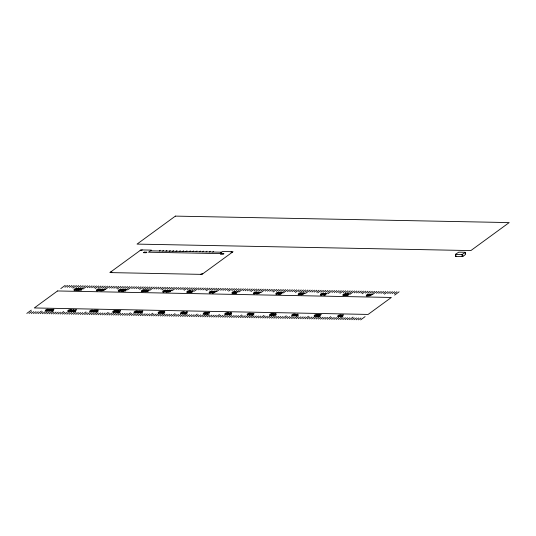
<?xml version="1.0" encoding="UTF-8"?>
<svg xmlns="http://www.w3.org/2000/svg" width="536" height="536" viewBox="0 0 536 536"><rect width="100%" height="100%" fill="white"/><g stroke="black" fill="none" stroke-linecap="round" stroke-linejoin="round"><path stroke-width="0.8" d="M455.546 254.493L455.908 256.436L455.546 254.493L461.918 254.613L465.268 252.449L465.63 254.392L462.87 256.409L455.908 256.436M465.349 253.582L465.268 252.449M26.8 313.419L31.276 310.15M60.796 288.596L65.271 285.326M29.024 313.46L31.584 311.597M64.943 287.236L67.496 285.373M31.249 313.506L33.808 311.637M67.168 287.283L69.72 285.413M33.473 313.547L36.033 311.677M69.392 287.323L71.951 285.46M35.704 313.587L38.257 311.724M71.616 287.37L74.176 285.5M37.929 313.634L41.44 311.068M72.883 288.113L76.4 285.547M40.153 313.674L42.713 311.811M76.072 287.457L78.624 285.588M42.378 313.721L44.937 311.851M78.296 287.497L80.849 285.634M44.602 313.761L47.161 311.898M80.521 287.544L83.073 285.675M46.826 313.808L49.386 311.939M82.745 287.584L85.304 285.715M49.057 313.848L53.526 310.585M83.053 289.025L87.529 285.762M51.282 313.895L53.834 312.026M87.194 287.671L89.753 285.802M53.506 313.935L56.059 312.066M89.418 287.711L91.978 285.849M111.193 272.616L111.957 272.06L110.624 272.033M142.248 249.944L141.484 250.5L140.151 250.473M55.731 313.975L58.29 312.113M91.649 287.758L94.202 285.889M57.955 314.022L60.514 312.153M93.874 287.799L96.426 285.936M60.179 314.062L63.697 311.496M95.14 288.542L98.657 285.976M62.411 314.109L64.963 312.24M98.323 287.886L100.882 286.023M64.635 314.15L67.188 312.287M100.547 287.926L103.106 286.063M66.859 314.197L69.412 312.327M102.771 287.973L105.331 286.103M69.084 314.237L71.643 312.374M105.002 288.013L107.555 286.15M71.308 314.284L75.784 311.014M105.311 289.46L109.779 286.19M159.319 250.989L160.277 250.292M73.532 314.324L76.092 312.455M109.451 288.1L112.004 286.237M75.764 314.364L78.316 312.501M111.676 288.147L114.235 286.278M162.656 251.056L163.614 250.352M77.988 314.411L80.541 312.542M113.9 288.187L116.459 286.325M165.993 251.123L166.951 250.419M80.212 314.451L82.765 312.589M116.124 288.234L118.684 286.365M82.437 314.498L85.954 311.932M117.397 288.971L120.908 286.405M169.336 251.183L170.294 250.486M84.661 314.538L87.221 312.676M120.58 288.314L123.133 286.452M172.672 251.25L173.63 250.547M86.886 314.585L89.445 312.716M122.804 288.361L125.357 286.492M89.117 314.625L91.669 312.763M125.029 288.401L127.588 286.539M176.009 251.317L176.967 250.614M91.341 314.672L93.894 312.803M127.253 288.448L129.812 286.579M179.346 251.377L180.304 250.68M93.566 314.712L98.041 311.443M127.561 289.889L132.037 286.626M95.79 314.753L98.349 312.89M131.709 288.536L134.261 286.666M182.682 251.444L183.647 250.741M98.014 314.8L100.574 312.93M133.933 288.576L136.486 286.713M186.025 251.511L186.984 250.808M100.239 314.84L102.798 312.977M136.157 288.623L138.71 286.753M102.47 314.887L105.023 313.017M138.382 288.663L140.941 286.794M189.362 251.572L190.32 250.875M104.694 314.927L108.205 312.361M139.648 289.406L143.166 286.84M192.699 251.639L193.657 250.935M106.919 314.974L109.471 313.104M142.831 288.75L145.39 286.881M109.143 315.014L111.702 313.145M145.062 288.79L147.614 286.928M196.035 251.706L197 251.002M111.367 315.054L113.927 313.192M147.286 288.837L149.839 286.968M199.379 251.766L200.337 251.069M113.592 315.101L116.151 313.232M149.511 288.877L152.063 287.015M115.823 315.141L120.292 311.878M149.819 290.324L154.294 287.055M202.715 251.833L203.673 251.129M118.047 315.188L120.6 313.319M153.959 288.964L156.519 287.102M206.052 251.9L207.01 251.196M120.272 315.228L122.824 313.366M156.184 289.011L158.743 287.142M122.496 315.275L125.056 313.406M158.415 289.051L160.968 287.182M209.388 251.96L210.353 251.263M124.721 315.315L127.28 313.453M160.639 289.092L163.192 287.229M212.732 252.027L213.69 251.324M126.945 315.362L130.462 312.796M161.906 289.835L165.416 287.269M129.169 315.403L131.729 313.533M165.088 289.179L167.647 287.316M131.4 315.443L133.953 313.58M167.312 289.226L169.872 287.356M133.625 315.49L136.178 313.62M169.537 289.266L172.096 287.403M135.849 315.53L138.409 313.667M171.768 289.313L174.321 287.443M138.074 315.577L142.549 312.307M172.076 290.753L176.545 287.49M140.298 315.617L142.857 313.754M176.217 289.4L178.769 287.531M142.522 315.664L145.082 313.795M178.441 289.44L181 287.571M200.658 274.352L201.422 273.789L202.755 273.816M231.713 251.679L230.949 252.235L232.282 252.262M144.754 315.704L147.306 313.841M180.666 289.48L183.225 287.618M146.978 315.751L149.531 313.882M182.89 289.527L185.449 287.658M149.202 315.791L152.72 313.225M184.156 290.271L187.674 287.705M151.427 315.831L153.986 313.969M187.345 289.614L189.898 287.745M153.651 315.878L156.211 314.009M189.57 289.654L192.123 287.792M155.876 315.918L158.435 314.056M191.794 289.701L194.354 287.832M158.107 315.965L160.659 314.096M194.019 289.742L196.578 287.872M160.331 316.005L164.8 312.743M194.327 291.182L198.802 287.919M162.555 316.052L165.108 314.183M198.467 289.829L201.027 287.959M164.78 316.093L167.339 314.23M200.699 289.869L203.251 288.006M167.004 316.14L169.564 314.27M202.923 289.916L205.476 288.046M169.229 316.18L171.788 314.31M205.147 289.956L207.7 288.093M171.46 316.22L174.97 313.654M206.414 290.7L209.931 288.134M173.684 316.267L176.237 314.398M209.596 290.043L212.155 288.18M175.909 316.307L178.461 314.444M211.821 290.09L214.38 288.221M178.133 316.354L180.692 314.485M214.052 290.13L216.604 288.261M180.357 316.394L182.917 314.531M216.276 290.17L218.829 288.308M182.582 316.441L187.057 313.171M216.584 291.618L221.053 288.348M184.813 316.481L187.365 314.619M220.725 290.257L223.284 288.395M187.037 316.528L189.59 314.659M222.949 290.304L225.509 288.435M189.262 316.568L191.814 314.699M225.174 290.345L227.733 288.482M191.486 316.609L194.045 314.746M227.405 290.391L229.957 288.522M193.71 316.655L197.228 314.089M228.671 291.135L232.182 288.569M195.935 316.696L198.494 314.833M231.854 290.478L234.406 288.609M198.166 316.743L200.719 314.873M234.078 290.519L236.637 288.649M200.39 316.783L202.943 314.92M236.302 290.559L238.862 288.696M202.615 316.83L205.167 314.96M238.527 290.606L241.086 288.737M204.839 316.87L209.315 313.607M238.835 292.046L243.31 288.783M207.064 316.91L209.623 315.047M242.982 290.693L245.535 288.824M209.288 316.957L211.847 315.088M245.207 290.733L247.759 288.87M211.519 316.997L214.072 315.135M247.431 290.78L249.99 288.911M213.743 317.044L216.296 315.175M249.655 290.82L252.215 288.958M215.968 317.084L219.479 314.518M250.922 291.564L254.439 288.998M218.192 317.131L220.752 315.262M254.111 290.907L256.664 289.038M220.417 317.171L222.976 315.309M256.335 290.947L258.888 289.085M222.641 317.218L225.2 315.349M258.56 290.994L261.112 289.125M224.865 317.258L227.425 315.389M260.784 291.035L263.344 289.172M227.096 317.299L231.565 314.036M261.092 292.482L265.568 289.212M229.321 317.346L231.874 315.476M265.233 291.122L267.792 289.259M231.545 317.386L234.105 315.523M267.457 291.169L270.017 289.299M233.77 317.433L236.329 315.563M269.688 291.209L272.241 289.346M235.994 317.473L238.554 315.61M271.913 291.256L274.466 289.386M238.219 317.52L241.736 314.954M273.179 291.993L276.697 289.427M240.45 317.56L243.002 315.697M276.362 291.336L278.921 289.474M242.674 317.607L245.227 315.738M278.586 291.383L281.145 289.514M244.898 317.647L247.451 315.778M280.81 291.423L283.37 289.561M247.123 317.687L249.682 315.825M283.041 291.47L285.594 289.601M249.347 317.734L253.823 314.465M283.35 292.911L287.819 289.648M251.572 317.774L254.131 315.912M287.49 291.557L290.043 289.688M253.803 317.821L256.355 315.952M289.715 291.597L292.274 289.728M256.027 317.861L258.58 315.999M291.939 291.638L294.499 289.775M258.252 317.908L260.804 316.039M294.163 291.685L296.723 289.815M260.476 317.949L263.993 315.382M295.437 292.428L298.947 289.862M262.7 317.995L265.26 316.126M298.619 291.772L301.172 289.902M264.925 318.036L267.484 316.166M300.843 291.812L303.396 289.949M267.156 318.076L269.709 316.213M303.068 291.859L305.627 289.989M269.38 318.123L271.933 316.253M305.292 291.899L307.852 290.036M271.605 318.163L276.08 314.9M305.6 293.346L310.076 290.077M273.829 318.21L276.388 316.341M309.748 291.986L312.3 290.117M276.053 318.25L278.613 316.387M311.972 292.026L314.525 290.164M278.278 318.297L280.837 316.428M314.197 292.073L316.749 290.204M280.509 318.337L283.062 316.475M316.421 292.113L318.98 290.251M282.733 318.384L286.244 315.811M317.687 292.857L321.205 290.291M284.958 318.424L287.51 316.555M320.87 292.2L323.429 290.338M287.182 318.464L289.742 316.602M323.101 292.247L325.654 290.378M289.406 318.511L291.966 316.642M325.325 292.288L327.878 290.425M291.631 318.552L294.19 316.689M327.55 292.334L330.102 290.465M293.862 318.598L298.331 315.329M327.858 293.775L332.333 290.505M296.086 318.639L298.639 316.776M331.998 292.415L334.558 290.552M298.311 318.685L300.864 316.816M334.223 292.462L336.782 290.592M300.535 318.726L303.095 316.856M336.454 292.502L339.007 290.639M302.76 318.766L305.319 316.903M338.678 292.549L341.231 290.68M304.984 318.813L308.502 316.247M339.945 293.293L343.455 290.726M307.215 318.853L309.768 316.99M343.127 292.636L345.687 290.767M309.44 318.9L311.992 317.031M345.352 292.676L347.911 290.814M311.664 318.94L314.217 317.078M347.576 292.723L350.135 290.854M313.888 318.987L316.448 317.118M349.807 292.763L352.36 290.894M316.113 319.027L320.588 315.764M350.115 294.204L354.584 290.941M318.337 319.074L320.897 317.205M354.256 292.85L356.808 290.981M320.562 319.114L323.121 317.245M356.48 292.89L359.04 291.028M322.793 319.155L325.345 317.292M358.705 292.937L361.264 291.068M325.017 319.201L327.57 317.332M360.929 292.978L363.488 291.115M327.241 319.242L330.759 316.675M362.195 293.721L365.713 291.155M329.466 319.288L332.025 317.419M365.385 293.065L367.937 291.202M331.69 319.329L334.25 317.466M367.609 293.112L370.162 291.242M333.915 319.376L336.474 317.506M369.833 293.152L372.393 291.283M336.146 319.416L338.698 317.553M372.058 293.192L374.617 291.329M338.43 319.416L342.839 316.193M372.366 294.639L376.842 291.37M340.595 319.503L343.147 317.634M376.507 293.279L379.066 291.416M342.819 319.543L345.378 317.68M378.738 293.326L381.29 291.457M345.043 319.59L347.603 317.721M380.962 293.366L383.515 291.504M347.268 319.63L349.827 317.768M383.186 293.413L385.739 291.544M349.499 319.677L353.01 317.111M384.453 294.157L387.97 291.584M351.723 319.717L354.276 317.855M387.635 293.494L390.195 291.631M353.948 319.764L356.5 317.895M389.86 293.54L392.419 291.671M356.172 319.804L358.731 317.942M392.091 293.581L394.643 291.718M358.396 319.851L360.956 317.982M394.315 293.627L396.868 291.758M360.621 319.892L365.096 316.622M394.623 295.068L399.092 291.805M455.386 254.325L458.742 252.161L465.107 252.282M150.415 250.821L221.629 252.201M462.508 254.466L462.87 256.409M461.918 254.613L462.273 256.563M92.172 311.684L92.159 311.764A1.253 0.395 -10.5 0 0 92.487 311.952L94.483 311.758L95.147 311.356L93.237 311.671L96.828 310.123L94.383 310.076L93.947 310.391L95.167 310.418L92.172 311.684M120.828 290.941L120.821 291.021A1.253 0.395 -10.5 0 0 121.149 291.209L123.139 291.015L123.803 290.613L121.893 290.927L125.484 289.38L123.046 289.333L122.61 289.648L123.823 289.675L120.828 290.941M316.689 316.072L316.682 316.16A1.253 0.395 -10.5 0 0 317.01 316.347L319.007 316.146L319.664 315.744L317.754 316.059L321.352 314.511L318.907 314.465L318.471 314.786L319.69 314.806L316.689 316.072M345.352 295.329L345.345 295.416A1.253 0.395 -10.5 0 0 345.666 295.604L347.663 295.403L348.326 295.001L346.417 295.316L350.008 293.768L347.569 293.721L347.134 294.043L348.346 294.063L345.352 295.329M160.706 313.037L163.132 313.131L164.257 312.341L162.877 312.227L163.694 311.965C167.373 311.389 160.947 311.048 160.706 313.037M189.369 292.294L191.788 292.388L192.913 291.597L191.54 291.484L192.357 291.222C196.035 290.646 189.603 290.304 189.369 292.294M231.639 312.944C231.559 315.047 224.919 314.712 228.638 314.123L229.455 313.862L228.075 313.748L229.2 312.95L231.639 312.944M260.295 292.2C260.221 294.304 253.575 293.969 257.293 293.38L258.111 293.118L256.737 293.004L257.863 292.207L260.295 292.2M52.273 310.585L52.89 310.692L50.304 311.175L52.863 309.305L53.975 309.326L52.273 310.585M74.839 311.034L75.462 311.141L72.876 311.617L75.429 309.754L76.541 309.775L74.839 311.034M80.929 289.849L81.552 289.949L78.966 290.432L81.519 288.562L82.631 288.582L80.929 289.849M96.621 311.409L97.244 311.517L94.658 311.992L97.21 310.13L98.323 310.15L96.621 311.409M103.495 290.291L104.118 290.398L101.532 290.874L104.091 289.011L105.197 289.031L103.495 290.291M116.788 311.838L117.411 311.945L114.825 312.421L117.384 310.558L118.496 310.579L116.788 311.838M118.938 311.878L119.555 311.986L116.969 312.461L119.528 310.599L120.64 310.619L118.938 311.878M125.277 290.666L125.9 290.773L123.314 291.249L125.873 289.386L126.978 289.406L125.277 290.666M141.203 312.314L141.819 312.414L139.239 312.897L141.792 311.027L142.904 311.054L141.203 312.314M145.45 291.095L146.067 291.202L143.487 291.678L146.04 289.815L147.152 289.835L145.45 291.095M147.594 291.142L148.211 291.242L145.631 291.725L148.184 289.855L149.296 289.875L147.594 291.142M169.858 291.571L170.482 291.671L167.895 292.154L170.448 290.284L171.56 290.311L169.858 291.571M341.78 316.2L342.404 316.307L339.817 316.789L342.377 314.92L343.482 314.94L341.78 316.2M370.443 295.463L371.059 295.564L368.473 296.046L371.033 294.177L372.145 294.197L370.443 295.463M252.905 313.453L252.416 313.882L254.051 313.419L251.652 313.366L250.305 314.357L251.706 314.438L249.488 315.021L251.873 315.067L253.206 314.13L251.585 314.176L252.905 313.453M281.561 292.71L281.072 293.138L282.713 292.676L280.315 292.623L278.968 293.614L280.368 293.695L278.144 294.284L280.529 294.324L281.862 293.386L280.201 293.487L281.561 292.71M163.024 312.401L161.818 313.037L163.024 312.401M191.68 291.658L190.481 292.294L191.68 291.658M70.31 311.315L72.266 311.55L73.264 311.034L71.429 311.255L72.983 310.605C71.469 310.625 74.705 309.326 72.909 310.465C77.05 309.393 70.745 309.721 70.31 311.315M98.966 290.572L100.922 290.807L101.927 290.291L100.058 290.559L101.646 289.862C100.125 289.882 103.361 288.582 101.565 289.721C105.713 288.649 99.401 288.978 98.966 290.572M294.298 315.65L296.247 315.885L297.252 315.369L295.416 315.583L296.971 314.94C295.41 314.987 298.706 313.647 296.89 314.8C301.038 313.728 294.726 314.049 294.298 315.65M322.953 294.907L324.91 295.142L325.908 294.626L324.046 294.894L325.627 294.197C324.113 294.217 327.349 292.917 325.553 294.056C329.694 292.984 323.389 293.306 322.953 294.907M184.096 312.756C180.257 316.923 193.509 309.312 184.096 312.756M212.752 292.013C208.919 296.18 222.165 288.569 212.752 292.013M49.178 309.446C43.764 314.036 44.18 308.106 49.178 309.446M77.841 288.703C72.42 293.293 72.842 287.363 77.841 288.703M71.576 309.888C66.156 314.485 66.578 308.548 71.576 309.888M100.232 289.145C94.818 293.741 95.234 287.805 100.232 289.145M93.519 310.27C88.098 314.86 88.52 308.93 93.519 310.27M122.175 289.527C116.754 294.117 117.176 288.187 122.175 289.527M116.513 310.753C111.093 315.342 111.515 309.413 116.513 310.753M145.169 290.01C139.755 294.599 140.171 288.67 145.169 290.01M137.906 311.168C132.486 315.758 132.908 309.828 137.906 311.168M140.921 311.228C135.508 315.818 135.923 309.882 140.921 311.228M166.562 290.425C161.142 295.014 161.564 289.085 166.562 290.425M161.999 311.637C156.579 316.227 157.001 310.29 161.999 311.637M169.577 290.485C164.163 295.075 164.586 289.139 169.577 290.485M190.655 290.894C185.242 295.483 185.657 289.547 190.655 290.894M184.404 312.066C178.99 316.662 179.406 310.726 184.404 312.066M213.067 291.329C207.646 295.919 208.069 289.983 213.067 291.329M207.137 312.508C201.717 317.104 202.139 311.168 207.137 312.508M235.793 291.765C230.373 296.361 230.795 290.425 235.793 291.765M228.584 312.924C223.164 317.52 223.586 311.584 228.584 312.924M257.24 292.18C251.826 296.776 252.242 290.84 257.24 292.18M251.009 313.352C245.589 317.942 246.011 312.006 251.009 313.352M279.665 292.609C274.251 297.199 274.666 291.262 279.665 292.609M273.387 313.795C267.966 318.384 268.389 312.455 273.387 313.795M302.043 293.051C296.629 297.641 297.045 291.711 302.043 293.051M295.564 314.223C290.144 318.813 290.566 312.883 295.564 314.223M324.22 293.48C318.799 298.076 319.221 292.14 324.22 293.48M318.036 314.659C312.622 319.255 313.037 313.319 318.036 314.659M346.698 293.916C341.278 298.512 341.7 292.576 346.698 293.916M341.506 315.114C336.085 319.704 336.507 313.774 341.506 315.114M370.162 294.371C364.741 298.967 365.163 293.031 370.162 294.371M229.334 313.62L230.514 313.051L229.334 313.62M257.99 292.877L259.169 292.308L257.99 292.877M185.295 312.669L186.314 312.187L185.295 312.669M213.951 291.926L214.976 291.443L213.951 291.926M185.047 313.104L184.257 313.506L185.047 313.104M213.71 292.361L212.886 292.736L213.71 292.361M48.079 309.507L46.002 310.82L48.079 309.507M76.742 288.763L74.638 290.05L76.742 288.763M70.477 309.949L68.38 311.235L70.477 309.949M99.133 289.206L97.056 290.525L99.133 289.206M92.413 310.331L90.316 311.617L92.413 310.331M121.076 289.587L118.992 290.901L121.076 289.587M115.414 310.813L113.337 312.126L115.414 310.813M144.07 290.07L141.993 291.383L144.07 290.07M136.807 311.228L134.704 312.515L136.807 311.228M139.822 311.282L137.725 312.568L139.822 311.282M165.463 290.485L163.386 291.798L165.463 290.485M168.478 290.539L166.401 291.859L168.478 290.539M160.901 311.691L158.824 313.011L160.901 311.691M189.556 290.947L187.459 292.234L189.556 290.947M183.305 312.126L181.208 313.413L183.305 312.126M211.968 291.383L209.884 292.703L211.968 291.383M206.032 312.568L203.955 313.882L206.032 312.568M234.694 291.825L232.611 293.138L234.694 291.825M227.485 312.984L225.388 314.27L227.485 312.984M256.141 292.241L254.044 293.527L256.141 292.241M249.91 313.406L247.833 314.726L249.91 313.406M278.566 292.663L276.489 293.983L278.566 292.663M272.288 313.855L270.211 315.168L272.288 313.855M300.944 293.112L298.847 294.398L300.944 293.112M294.465 314.284L292.381 315.597L294.465 314.284M323.121 293.54L321.024 294.827L323.121 293.54M316.937 314.719L314.84 316.005L316.937 314.719M345.599 293.976L343.496 295.262L345.599 293.976M340.407 315.175L338.31 316.461L340.407 315.175M369.063 294.432L366.986 295.745L369.063 294.432M57.52 290.961L34.291 307.952L368.111 314.424L391.347 297.46L57.52 290.961M175.379 216.109L137.035 244.101L470.856 250.58L509.2 222.581L175.379 216.109M49.399 309.574L47.61 311.121L49.078 311.148L52.146 309.627L50.826 309.6L51.275 309.272L49.399 309.574M78.055 288.83L76.266 290.378L77.74 290.405L80.802 288.884L79.482 288.857L79.931 288.529L78.055 288.83M50.391 309.922L49.305 310.713L50.88 309.929L50.391 309.922M79.047 289.179L77.961 289.976L79.542 289.185L79.047 289.179M140.914 249.917L109.853 272.59L201.992 274.378L233.053 251.699L222.587 251.498L219.713 253.602L148.499 252.215L151.373 250.118L140.914 249.917M144.271 252.134L143.501 252.697L146.174 252.744L146.938 252.188L144.271 252.134M221.274 253.629L220.504 254.191L223.177 254.238L223.941 253.682L221.274 253.629M205.824 313.768L205.261 314.176L207.385 314.217L207.847 313.882L206.749 313.862L209.636 312.347L208.531 312.327L205.824 313.768M234.48 293.025L233.924 293.433L236.041 293.473L236.503 293.138L235.405 293.118L238.292 291.604L237.187 291.584L234.48 293.025M273.608 313.922L271.819 315.47L273.286 315.496L276.355 313.975L275.035 313.949L275.484 313.62L273.608 313.922M302.264 293.179L300.475 294.726L301.942 294.753L305.011 293.232L303.691 293.205L304.14 292.877L302.264 293.179M274.6 314.27L273.507 315.061L275.089 314.277L274.6 314.27M303.255 293.527L302.17 294.318L303.745 293.534L303.255 293.527"/></g></svg>
